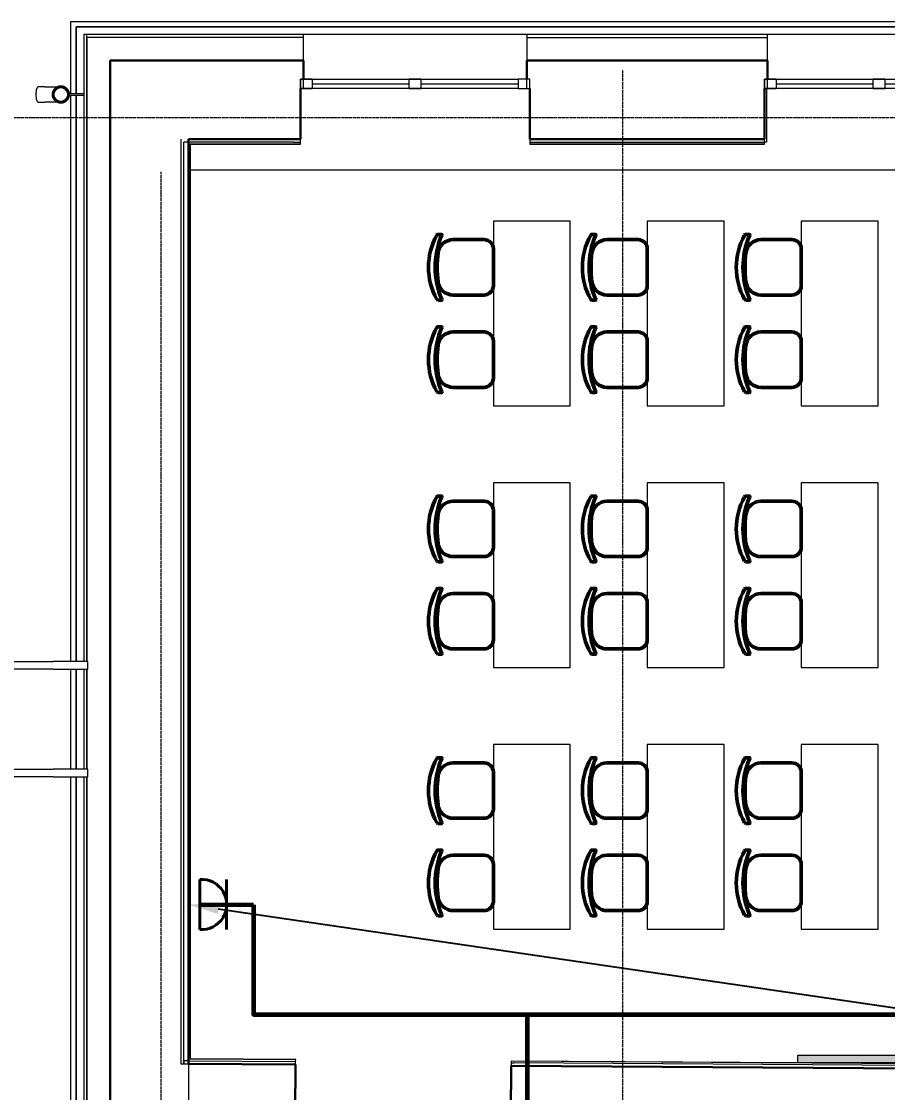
# Model space of a CAD drawing. Header units: millimetres. Extents: x -32 to 417638015, y -35 to 175284279.
# Drawn here: x 417435609 to 417441237, y 175268493 to 175275453 of the extents above; entities that cross this region are included whole.
import ezdxf
from ezdxf import colors
from ezdxf.entities.mleader import LeaderData, LeaderLine
from ezdxf.math import Vec2, Vec3

# ---------------------------------------------------------------- set-up
doc = ezdxf.new("R2010")
doc.units = ezdxf.units.MM
doc.linetypes.add('ADSK_Линия сетки', pattern=[25, 20, -2.5, 0, -2.5])
for name, color, linetype, lineweight in [('_ Окна', 7, 'Continuous', 9), ('_ЭМ_гофра', 5, 'Continuous', 60), ('Обобщенные модели', 7, 'Continuous', 18), ('Оборудование', 7, 'Continuous', 18), ('Окна', 7, 'Continuous', 9), ('Оси', 253, 'Continuous', 9), ('Перекрытие', 7, 'Continuous', 18), ('Стены наружные', 7, 'Continuous', 18), ('Стены несущие', 7, 'Continuous', 30), ('Стены отделка', 7, 'Continuous', 30), ('Стены штриховка', 7, 'Continuous', 9), ('ТХ', 5, 'Continuous', 0), ('ТХ_Задание ЭОМ_СС', 6, 'Continuous', 0), ('ШТРИХОВКА', 252, 'Continuous', 15), ('ЭМ', 5, 'Continuous', 40)]:
    doc.layers.add(name, color=color, linetype=linetype, lineweight=lineweight)
doc.layers.add('_ЭМ_Надписи', color=7, linetype='Continuous')
doc.styles.add('ЭОМ', font='isocpeur.ttf', dxfattribs={"width": 0.85, "height": 250})

# ---------------------------------------------------------------- blocks, each defined once
blk = doc.blocks.new('_ЭМ_ТХ2_4 Этаж')
at = {"lineweight": 0}
h = blk.add_hatch(color=8, dxfattribs=at)
h.dxf.hatch_style = 1
h.paths.add_polyline_path([(57601.1, 37041.7), (57601.1, 36991.7), (56401.1, 36991.7), (56401.1, 37041.7)])
at = {"color": 8, "linetype": 'ByBlock', "lineweight": -2}
for p, q in [((54063.8, 42374.6), (54085.5, 42374.6)), ((54063.8, 42374.6), (54085.5, 42374.6)), ((54362.8, 42341.1), (54162.5, 42341.1)), ((54362.8, 42341.1), (54162.5, 42341.1)), ((55063.8, 42374.6), (55085.5, 42374.6)), ((55063.8, 42374.6), (55085.5, 42374.6)), ((55362.8, 42341.1), (55162.5, 42341.1)), ((55362.8, 42341.1), (55162.5, 42341.1)), ((56063.8, 42374.6), (56085.5, 42374.6)), ((56063.8, 42374.6), (56085.5, 42374.6)), ((56362.8, 42341.1), (56162.5, 42341.1)), ((56362.8, 42341.1), (56162.5, 42341.1)), ((54422.8, 42281.2), (54422.8, 42041.1)), ((54422.8, 42281.2), (54422.8, 42041.1)), ((55422.8, 42281.2), (55422.8, 42041.1)), ((55422.8, 42281.2), (55422.8, 42041.1)), ((56422.8, 42281.2), (56422.8, 42041.1)), ((56422.8, 42281.2), (56422.8, 42041.1)), ((54362.8, 41981.1), (54162.5, 41981.1)), ((54362.8, 41981.1), (54162.5, 41981.1)), ((55362.8, 41981.1), (55162.5, 41981.1)), ((55362.8, 41981.1), (55162.5, 41981.1)), ((56362.8, 41981.1), (56162.5, 41981.1)), ((56362.8, 41981.1), (56162.5, 41981.1)), ((54063.8, 41947.6), (54085.5, 41947.6)), ((54063.8, 41947.6), (54085.5, 41947.6)), ((55063.8, 41947.6), (55085.5, 41947.6)), ((55063.8, 41947.6), (55085.5, 41947.6)), ((56063.8, 41947.6), (56085.5, 41947.6)), ((56063.8, 41947.6), (56085.5, 41947.6)), ((54063.8, 41774.6), (54085.5, 41774.6)), ((54063.8, 41774.6), (54085.5, 41774.6)), ((55063.8, 41774.6), (55085.5, 41774.6)), ((55063.8, 41774.6), (55085.5, 41774.6)), ((56063.8, 41774.6), (56085.5, 41774.6)), ((56063.8, 41774.6), (56085.5, 41774.6)), ((54362.8, 41741.1), (54162.5, 41741.1)), ((54362.8, 41741.1), (54162.5, 41741.1)), ((55362.8, 41741.1), (55162.5, 41741.1)), ((55362.8, 41741.1), (55162.5, 41741.1)), ((56362.8, 41741.1), (56162.5, 41741.1)), ((56362.8, 41741.1), (56162.5, 41741.1)), ((54422.8, 41681.2), (54422.8, 41441.1)), ((54422.8, 41681.2), (54422.8, 41441.1)), ((55422.8, 41681.2), (55422.8, 41441.1)), ((55422.8, 41681.2), (55422.8, 41441.1)), ((56422.8, 41681.2), (56422.8, 41441.1)), ((56422.8, 41681.2), (56422.8, 41441.1)), ((54063.8, 41347.6), (54085.5, 41347.6)), ((54063.8, 41347.6), (54085.5, 41347.6)), ((54362.8, 41381.1), (54162.5, 41381.1)), ((54362.8, 41381.1), (54162.5, 41381.1)), ((55063.8, 41347.6), (55085.5, 41347.6)), ((55063.8, 41347.6), (55085.5, 41347.6)), ((55362.8, 41381.1), (55162.5, 41381.1)), ((55362.8, 41381.1), (55162.5, 41381.1)), ((56063.8, 41347.6), (56085.5, 41347.6)), ((56063.8, 41347.6), (56085.5, 41347.6)), ((56362.8, 41381.1), (56162.5, 41381.1)), ((56362.8, 41381.1), (56162.5, 41381.1)), ((54063.8, 40674.6), (54085.5, 40674.6)), ((54063.8, 40674.6), (54085.5, 40674.6)), ((55063.8, 40674.6), (55085.5, 40674.6)), ((55063.8, 40674.6), (55085.5, 40674.6)), ((56063.8, 40674.6), (56085.5, 40674.6)), ((56063.8, 40674.6), (56085.5, 40674.6)), ((54362.8, 40641.1), (54162.5, 40641.1)), ((54362.8, 40641.1), (54162.5, 40641.1)), ((54422.8, 40581.2), (54422.8, 40341.1)), ((54422.8, 40581.2), (54422.8, 40341.1)), ((55362.8, 40641.1), (55162.5, 40641.1)), ((55362.8, 40641.1), (55162.5, 40641.1)), ((55422.8, 40581.2), (55422.8, 40341.1)), ((55422.8, 40581.2), (55422.8, 40341.1)), ((56362.8, 40641.1), (56162.5, 40641.1)), ((56362.8, 40641.1), (56162.5, 40641.1)), ((56422.8, 40581.2), (56422.8, 40341.1)), ((56422.8, 40581.2), (56422.8, 40341.1)), ((54063.8, 40247.6), (54085.5, 40247.6)), ((54063.8, 40247.6), (54085.5, 40247.6)), ((54362.8, 40281.1), (54162.5, 40281.1)), ((54362.8, 40281.1), (54162.5, 40281.1)), ((55063.8, 40247.6), (55085.5, 40247.6)), ((55063.8, 40247.6), (55085.5, 40247.6)), ((55362.8, 40281.1), (55162.5, 40281.1)), ((55362.8, 40281.1), (55162.5, 40281.1)), ((56063.8, 40247.6), (56085.5, 40247.6)), ((56063.8, 40247.6), (56085.5, 40247.6)), ((56362.8, 40281.1), (56162.5, 40281.1)), ((56362.8, 40281.1), (56162.5, 40281.1)), ((54063.8, 40074.6), (54085.5, 40074.6)), ((54063.8, 40074.6), (54085.5, 40074.6)), ((54362.8, 40041.1), (54162.5, 40041.1)), ((54362.8, 40041.1), (54162.5, 40041.1)), ((55063.8, 40074.6), (55085.5, 40074.6)), ((55063.8, 40074.6), (55085.5, 40074.6)), ((55362.8, 40041.1), (55162.5, 40041.1)), ((55362.8, 40041.1), (55162.5, 40041.1)), ((56063.8, 40074.6), (56085.5, 40074.6)), ((56063.8, 40074.6), (56085.5, 40074.6)), ((56362.8, 40041.1), (56162.5, 40041.1)), ((56362.8, 40041.1), (56162.5, 40041.1)), ((54422.8, 39981.2), (54422.8, 39741.1)), ((54422.8, 39981.2), (54422.8, 39741.1)), ((55422.8, 39981.2), (55422.8, 39741.1)), ((55422.8, 39981.2), (55422.8, 39741.1)), ((56422.8, 39981.2), (56422.8, 39741.1)), ((56422.8, 39981.2), (56422.8, 39741.1)), ((54362.8, 39681.1), (54162.5, 39681.1)), ((54362.8, 39681.1), (54162.5, 39681.1)), ((55362.8, 39681.1), (55162.5, 39681.1)), ((55362.8, 39681.1), (55162.5, 39681.1)), ((56362.8, 39681.1), (56162.5, 39681.1)), ((56362.8, 39681.1), (56162.5, 39681.1)), ((54063.8, 39647.6), (54085.5, 39647.6)), ((54063.8, 39647.6), (54085.5, 39647.6)), ((55063.8, 39647.6), (55085.5, 39647.6)), ((55063.8, 39647.6), (55085.5, 39647.6)), ((56063.8, 39647.6), (56085.5, 39647.6)), ((56063.8, 39647.6), (56085.5, 39647.6)), ((54063.8, 38974.6), (54085.5, 38974.6)), ((54063.8, 38974.6), (54085.5, 38974.6)), ((54362.8, 38941.1), (54162.5, 38941.1)), ((54362.8, 38941.1), (54162.5, 38941.1)), ((55063.8, 38974.6), (55085.5, 38974.6)), ((55063.8, 38974.6), (55085.5, 38974.6)), ((55362.8, 38941.1), (55162.5, 38941.1)), ((55362.8, 38941.1), (55162.5, 38941.1)), ((56063.8, 38974.6), (56085.5, 38974.6)), ((56063.8, 38974.6), (56085.5, 38974.6)), ((56362.8, 38941.1), (56162.5, 38941.1)), ((56362.8, 38941.1), (56162.5, 38941.1)), ((54422.8, 38881.2), (54422.8, 38641.1)), ((54422.8, 38881.2), (54422.8, 38641.1)), ((55422.8, 38881.2), (55422.8, 38641.1)), ((55422.8, 38881.2), (55422.8, 38641.1)), ((56422.8, 38881.2), (56422.8, 38641.1)), ((56422.8, 38881.2), (56422.8, 38641.1)), ((54362.8, 38581.1), (54162.5, 38581.1)), ((54362.8, 38581.1), (54162.5, 38581.1)), ((55362.8, 38581.1), (55162.5, 38581.1)), ((55362.8, 38581.1), (55162.5, 38581.1)), ((56362.8, 38581.1), (56162.5, 38581.1)), ((56362.8, 38581.1), (56162.5, 38581.1)), ((54063.8, 38547.6), (54085.5, 38547.6)), ((54063.8, 38547.6), (54085.5, 38547.6)), ((55063.8, 38547.6), (55085.5, 38547.6)), ((55063.8, 38547.6), (55085.5, 38547.6)), ((56063.8, 38547.6), (56085.5, 38547.6)), ((56063.8, 38547.6), (56085.5, 38547.6)), ((54063.8, 38374.6), (54085.5, 38374.6)), ((54063.8, 38374.6), (54085.5, 38374.6)), ((55063.8, 38374.6), (55085.5, 38374.6)), ((55063.8, 38374.6), (55085.5, 38374.6)), ((56063.8, 38374.6), (56085.5, 38374.6)), ((56063.8, 38374.6), (56085.5, 38374.6)), ((54362.8, 38341.1), (54162.5, 38341.1)), ((54362.8, 38341.1), (54162.5, 38341.1)), ((54422.8, 38281.2), (54422.8, 38041.1)), ((54422.8, 38281.2), (54422.8, 38041.1)), ((55362.8, 38341.1), (55162.5, 38341.1)), ((55362.8, 38341.1), (55162.5, 38341.1)), ((55422.8, 38281.2), (55422.8, 38041.1)), ((55422.8, 38281.2), (55422.8, 38041.1)), ((56362.8, 38341.1), (56162.5, 38341.1)), ((56362.8, 38341.1), (56162.5, 38341.1)), ((56422.8, 38281.2), (56422.8, 38041.1)), ((56422.8, 38281.2), (56422.8, 38041.1)), ((54063.8, 37947.6), (54085.5, 37947.6)), ((54063.8, 37947.6), (54085.5, 37947.6)), ((54362.8, 37981.1), (54162.5, 37981.1)), ((54362.8, 37981.1), (54162.5, 37981.1)), ((55063.8, 37947.6), (55085.5, 37947.6)), ((55063.8, 37947.6), (55085.5, 37947.6)), ((55362.8, 37981.1), (55162.5, 37981.1)), ((55362.8, 37981.1), (55162.5, 37981.1)), ((56063.8, 37947.6), (56085.5, 37947.6)), ((56063.8, 37947.6), (56085.5, 37947.6)), ((56362.8, 37981.1), (56162.5, 37981.1)), ((56362.8, 37981.1), (56162.5, 37981.1))]:
    blk.add_line(p, q, dxfattribs=at)
at = {"color": 8, "lineweight": 0}
blk.add_lwpolyline([(57601.1, 37041.7), (57601.1, 36991.7), (56401.1, 36991.7), (56401.1, 37041.7), (57601.1, 37041.7)], dxfattribs=at)
at = {"color": 8, "linetype": 'ByBlock', "lineweight": -2}
for centre, radius, start, end in [((54431.8, 42161.1), 430.5, 150.99166, 209.00834), ((54431.8, 42161.1), 430.5, 150.99166, 209.00834), ((54565.1, 42161.1), 520.8, 156.31951, 203.68049), ((54565.1, 42161.1), 520.8, 156.31951, 203.68049), ((54063.8, 42364.6), 10, 90, 148.06825), ((54063.8, 42364.6), 10, 90, 148.06825), ((54162.5, 42241.1), 100, 90, 174.25844), ((54162.5, 42241.1), 100, 90, 174.25844), ((54085.5, 42371.6), 3, 333.89783, 90), ((54085.5, 42371.6), 3, 333.89783, 90), ((54362.8, 42281.1), 60, 0, 90), ((54362.8, 42281.1), 60, 0, 90), ((55431.8, 42161.1), 430.5, 150.99166, 209.00834), ((55431.8, 42161.1), 430.5, 150.99166, 209.00834), ((55565.1, 42161.1), 520.8, 156.31951, 203.68049), ((55565.1, 42161.1), 520.8, 156.31951, 203.68049), ((55063.8, 42364.6), 10, 90, 148.06825), ((55063.8, 42364.6), 10, 90, 148.06825), ((55162.5, 42241.1), 100, 90, 174.25844), ((55162.5, 42241.1), 100, 90, 174.25844), ((55085.5, 42371.6), 3, 333.89783, 90), ((55085.5, 42371.6), 3, 333.89783, 90), ((55362.8, 42281.1), 60, 0, 90), ((55362.8, 42281.1), 60, 0, 90), ((56431.8, 42161.1), 430.5, 150.99166, 209.00834), ((56431.8, 42161.1), 430.5, 150.99166, 209.00834), ((56565.1, 42161.1), 520.8, 156.31951, 203.68049), ((56565.1, 42161.1), 520.8, 156.31951, 203.68049), ((56063.8, 42364.6), 10, 90, 148.06825), ((56063.8, 42364.6), 10, 90, 148.06825), ((56162.5, 42241.1), 100, 90, 174.25844), ((56162.5, 42241.1), 100, 90, 174.25844), ((56085.5, 42371.6), 3, 333.89783, 90), ((56085.5, 42371.6), 3, 333.89783, 90), ((56362.8, 42281.1), 60, 0, 90), ((56362.8, 42281.1), 60, 0, 90), ((54858.3, 42161.1), 800.4, 173.24698, 186.75302), ((54858.3, 42161.1), 800.4, 173.24698, 186.75302), ((55858.3, 42161.1), 800.4, 173.24698, 186.75302), ((55858.3, 42161.1), 800.4, 173.24698, 186.75302), ((56858.3, 42161.1), 800.4, 173.24698, 186.75302), ((56858.3, 42161.1), 800.4, 173.24698, 186.75302), ((54162.5, 42081.1), 100, 185.74156, 270), ((54162.5, 42081.1), 100, 185.74156, 270), ((54362.8, 42041.1), 60, 270, 0), ((54362.8, 42041.1), 60, 270, 0), ((55162.5, 42081.1), 100, 185.74156, 270), ((55162.5, 42081.1), 100, 185.74156, 270), ((55362.8, 42041.1), 60, 270, 0), ((55362.8, 42041.1), 60, 270, 0), ((56162.5, 42081.1), 100, 185.74156, 270), ((56162.5, 42081.1), 100, 185.74156, 270), ((56362.8, 42041.1), 60, 270, 0), ((56362.8, 42041.1), 60, 270, 0), ((54063.8, 41957.6), 10, 211.93175, 270), ((54063.8, 41957.6), 10, 211.93175, 270), ((54085.5, 41950.6), 3, 270, 26.10217), ((54085.5, 41950.6), 3, 270, 26.10217), ((55063.8, 41957.6), 10, 211.93175, 270), ((55063.8, 41957.6), 10, 211.93175, 270), ((55085.5, 41950.6), 3, 270, 26.10217), ((55085.5, 41950.6), 3, 270, 26.10217), ((56063.8, 41957.6), 10, 211.93175, 270), ((56063.8, 41957.6), 10, 211.93175, 270), ((56085.5, 41950.6), 3, 270, 26.10217), ((56085.5, 41950.6), 3, 270, 26.10217), ((54431.8, 41561.1), 430.5, 150.99166, 209.00834), ((54431.8, 41561.1), 430.5, 150.99166, 209.00834), ((54565.1, 41561.1), 520.8, 156.31951, 203.68049), ((54565.1, 41561.1), 520.8, 156.31951, 203.68049), ((54063.8, 41764.6), 10, 90, 148.06825), ((54063.8, 41764.6), 10, 90, 148.06825), ((54085.5, 41771.6), 3, 333.89783, 90), ((54085.5, 41771.6), 3, 333.89783, 90), ((55431.8, 41561.1), 430.5, 150.99166, 209.00834), ((55431.8, 41561.1), 430.5, 150.99166, 209.00834), ((55565.1, 41561.1), 520.8, 156.31951, 203.68049), ((55565.1, 41561.1), 520.8, 156.31951, 203.68049), ((55063.8, 41764.6), 10, 90, 148.06825), ((55063.8, 41764.6), 10, 90, 148.06825), ((55085.5, 41771.6), 3, 333.89783, 90), ((55085.5, 41771.6), 3, 333.89783, 90), ((56431.8, 41561.1), 430.5, 150.99166, 209.00834), ((56431.8, 41561.1), 430.5, 150.99166, 209.00834), ((56565.1, 41561.1), 520.8, 156.31951, 203.68049), ((56565.1, 41561.1), 520.8, 156.31951, 203.68049), ((56063.8, 41764.6), 10, 90, 148.06825), ((56063.8, 41764.6), 10, 90, 148.06825), ((56085.5, 41771.6), 3, 333.89783, 90), ((56085.5, 41771.6), 3, 333.89783, 90), ((54162.5, 41641.1), 100, 90, 174.25844), ((54162.5, 41641.1), 100, 90, 174.25844), ((54362.8, 41681.1), 60, 0, 90), ((54362.8, 41681.1), 60, 0, 90), ((55162.5, 41641.1), 100, 90, 174.25844), ((55162.5, 41641.1), 100, 90, 174.25844), ((55362.8, 41681.1), 60, 0, 90), ((55362.8, 41681.1), 60, 0, 90), ((56162.5, 41641.1), 100, 90, 174.25844), ((56162.5, 41641.1), 100, 90, 174.25844), ((56362.8, 41681.1), 60, 0, 90), ((56362.8, 41681.1), 60, 0, 90), ((54858.3, 41561.1), 800.4, 173.24698, 186.75302), ((54858.3, 41561.1), 800.4, 173.24698, 186.75302), ((55858.3, 41561.1), 800.4, 173.24698, 186.75302), ((55858.3, 41561.1), 800.4, 173.24698, 186.75302), ((56858.3, 41561.1), 800.4, 173.24698, 186.75302), ((56858.3, 41561.1), 800.4, 173.24698, 186.75302), ((54162.5, 41481.1), 100, 185.74156, 270), ((54162.5, 41481.1), 100, 185.74156, 270), ((54362.8, 41441.1), 60, 270, 0), ((54362.8, 41441.1), 60, 270, 0), ((55162.5, 41481.1), 100, 185.74156, 270), ((55162.5, 41481.1), 100, 185.74156, 270), ((55362.8, 41441.1), 60, 270, 0), ((55362.8, 41441.1), 60, 270, 0), ((56162.5, 41481.1), 100, 185.74156, 270), ((56162.5, 41481.1), 100, 185.74156, 270), ((56362.8, 41441.1), 60, 270, 0), ((56362.8, 41441.1), 60, 270, 0), ((54063.8, 41357.6), 10, 211.93175, 270), ((54063.8, 41357.6), 10, 211.93175, 270), ((54085.5, 41350.6), 3, 270, 26.10217), ((54085.5, 41350.6), 3, 270, 26.10217), ((55063.8, 41357.6), 10, 211.93175, 270), ((55063.8, 41357.6), 10, 211.93175, 270), ((55085.5, 41350.6), 3, 270, 26.10217), ((55085.5, 41350.6), 3, 270, 26.10217), ((56063.8, 41357.6), 10, 211.93175, 270), ((56063.8, 41357.6), 10, 211.93175, 270), ((56085.5, 41350.6), 3, 270, 26.10217), ((56085.5, 41350.6), 3, 270, 26.10217), ((54431.8, 40461.1), 430.5, 150.99166, 209.00834), ((54431.8, 40461.1), 430.5, 150.99166, 209.00834), ((54565.1, 40461.1), 520.8, 156.31951, 203.68049), ((54565.1, 40461.1), 520.8, 156.31951, 203.68049), ((54063.8, 40664.6), 10, 90, 148.06825), ((54063.8, 40664.6), 10, 90, 148.06825), ((54085.5, 40671.6), 3, 333.89783, 90), ((54085.5, 40671.6), 3, 333.89783, 90), ((55431.8, 40461.1), 430.5, 150.99166, 209.00834), ((55431.8, 40461.1), 430.5, 150.99166, 209.00834), ((55565.1, 40461.1), 520.8, 156.31951, 203.68049), ((55565.1, 40461.1), 520.8, 156.31951, 203.68049), ((55063.8, 40664.6), 10, 90, 148.06825), ((55063.8, 40664.6), 10, 90, 148.06825), ((55085.5, 40671.6), 3, 333.89783, 90), ((55085.5, 40671.6), 3, 333.89783, 90), ((56431.8, 40461.1), 430.5, 150.99166, 209.00834), ((56431.8, 40461.1), 430.5, 150.99166, 209.00834), ((56565.1, 40461.1), 520.8, 156.31951, 203.68049), ((56565.1, 40461.1), 520.8, 156.31951, 203.68049), ((56063.8, 40664.6), 10, 90, 148.06825), ((56063.8, 40664.6), 10, 90, 148.06825), ((56085.5, 40671.6), 3, 333.89783, 90), ((56085.5, 40671.6), 3, 333.89783, 90), ((54162.5, 40541.1), 100, 90, 174.25844), ((54162.5, 40541.1), 100, 90, 174.25844), ((54362.8, 40581.1), 60, 0, 90), ((54362.8, 40581.1), 60, 0, 90), ((55162.5, 40541.1), 100, 90, 174.25844), ((55162.5, 40541.1), 100, 90, 174.25844), ((55362.8, 40581.1), 60, 0, 90), ((55362.8, 40581.1), 60, 0, 90), ((56162.5, 40541.1), 100, 90, 174.25844), ((56162.5, 40541.1), 100, 90, 174.25844), ((56362.8, 40581.1), 60, 0, 90), ((56362.8, 40581.1), 60, 0, 90), ((54858.3, 40461.1), 800.4, 173.24698, 186.75302), ((54858.3, 40461.1), 800.4, 173.24698, 186.75302), ((55858.3, 40461.1), 800.4, 173.24698, 186.75302), ((55858.3, 40461.1), 800.4, 173.24698, 186.75302), ((56858.3, 40461.1), 800.4, 173.24698, 186.75302), ((56858.3, 40461.1), 800.4, 173.24698, 186.75302), ((54162.5, 40381.1), 100, 185.74156, 270), ((54162.5, 40381.1), 100, 185.74156, 270), ((55162.5, 40381.1), 100, 185.74156, 270), ((55162.5, 40381.1), 100, 185.74156, 270), ((56162.5, 40381.1), 100, 185.74156, 270), ((56162.5, 40381.1), 100, 185.74156, 270), ((54362.8, 40341.1), 60, 270, 0), ((54362.8, 40341.1), 60, 270, 0), ((55362.8, 40341.1), 60, 270, 0), ((55362.8, 40341.1), 60, 270, 0), ((56362.8, 40341.1), 60, 270, 0), ((56362.8, 40341.1), 60, 270, 0), ((54063.8, 40257.6), 10, 211.93175, 270), ((54063.8, 40257.6), 10, 211.93175, 270), ((54085.5, 40250.6), 3, 270, 26.10217), ((54085.5, 40250.6), 3, 270, 26.10217), ((55063.8, 40257.6), 10, 211.93175, 270), ((55063.8, 40257.6), 10, 211.93175, 270), ((55085.5, 40250.6), 3, 270, 26.10217), ((55085.5, 40250.6), 3, 270, 26.10217), ((56063.8, 40257.6), 10, 211.93175, 270), ((56063.8, 40257.6), 10, 211.93175, 270), ((56085.5, 40250.6), 3, 270, 26.10217), ((56085.5, 40250.6), 3, 270, 26.10217), ((54431.8, 39861.1), 430.5, 150.99166, 209.00834), ((54431.8, 39861.1), 430.5, 150.99166, 209.00834), ((54565.1, 39861.1), 520.8, 156.31951, 203.68049), ((54565.1, 39861.1), 520.8, 156.31951, 203.68049), ((54063.8, 40064.6), 10, 90, 148.06825), ((54063.8, 40064.6), 10, 90, 148.06825), ((54162.5, 39941.1), 100, 90, 174.25844), ((54162.5, 39941.1), 100, 90, 174.25844), ((54085.5, 40071.6), 3, 333.89783, 90), ((54085.5, 40071.6), 3, 333.89783, 90), ((54362.8, 39981.1), 60, 0, 90), ((54362.8, 39981.1), 60, 0, 90), ((55431.8, 39861.1), 430.5, 150.99166, 209.00834), ((55431.8, 39861.1), 430.5, 150.99166, 209.00834), ((55565.1, 39861.1), 520.8, 156.31951, 203.68049), ((55565.1, 39861.1), 520.8, 156.31951, 203.68049), ((55063.8, 40064.6), 10, 90, 148.06825), ((55063.8, 40064.6), 10, 90, 148.06825), ((55162.5, 39941.1), 100, 90, 174.25844), ((55162.5, 39941.1), 100, 90, 174.25844), ((55085.5, 40071.6), 3, 333.89783, 90), ((55085.5, 40071.6), 3, 333.89783, 90), ((55362.8, 39981.1), 60, 0, 90), ((55362.8, 39981.1), 60, 0, 90), ((56431.8, 39861.1), 430.5, 150.99166, 209.00834), ((56431.8, 39861.1), 430.5, 150.99166, 209.00834), ((56565.1, 39861.1), 520.8, 156.31951, 203.68049), ((56565.1, 39861.1), 520.8, 156.31951, 203.68049), ((56063.8, 40064.6), 10, 90, 148.06825), ((56063.8, 40064.6), 10, 90, 148.06825), ((56162.5, 39941.1), 100, 90, 174.25844), ((56162.5, 39941.1), 100, 90, 174.25844), ((56085.5, 40071.6), 3, 333.89783, 90), ((56085.5, 40071.6), 3, 333.89783, 90), ((56362.8, 39981.1), 60, 0, 90), ((56362.8, 39981.1), 60, 0, 90), ((54858.3, 39861.1), 800.4, 173.24698, 186.75302), ((54858.3, 39861.1), 800.4, 173.24698, 186.75302), ((55858.3, 39861.1), 800.4, 173.24698, 186.75302), ((55858.3, 39861.1), 800.4, 173.24698, 186.75302), ((56858.3, 39861.1), 800.4, 173.24698, 186.75302), ((56858.3, 39861.1), 800.4, 173.24698, 186.75302), ((54162.5, 39781.1), 100, 185.74156, 270), ((54162.5, 39781.1), 100, 185.74156, 270), ((54362.8, 39741.1), 60, 270, 0), ((54362.8, 39741.1), 60, 270, 0), ((55162.5, 39781.1), 100, 185.74156, 270), ((55162.5, 39781.1), 100, 185.74156, 270), ((55362.8, 39741.1), 60, 270, 0), ((55362.8, 39741.1), 60, 270, 0), ((56162.5, 39781.1), 100, 185.74156, 270), ((56162.5, 39781.1), 100, 185.74156, 270), ((56362.8, 39741.1), 60, 270, 0), ((56362.8, 39741.1), 60, 270, 0), ((54063.8, 39657.6), 10, 211.93175, 270), ((54063.8, 39657.6), 10, 211.93175, 270), ((54085.5, 39650.6), 3, 270, 26.10217), ((54085.5, 39650.6), 3, 270, 26.10217), ((55063.8, 39657.6), 10, 211.93175, 270), ((55063.8, 39657.6), 10, 211.93175, 270), ((55085.5, 39650.6), 3, 270, 26.10217), ((55085.5, 39650.6), 3, 270, 26.10217), ((56063.8, 39657.6), 10, 211.93175, 270), ((56063.8, 39657.6), 10, 211.93175, 270), ((56085.5, 39650.6), 3, 270, 26.10217), ((56085.5, 39650.6), 3, 270, 26.10217), ((54431.8, 38761.1), 430.5, 150.99166, 209.00834), ((54431.8, 38761.1), 430.5, 150.99166, 209.00834), ((54565.1, 38761.1), 520.8, 156.31951, 203.68049), ((54565.1, 38761.1), 520.8, 156.31951, 203.68049), ((54063.8, 38964.6), 10, 90, 148.06825), ((54063.8, 38964.6), 10, 90, 148.06825), ((54162.5, 38841.1), 100, 90, 174.25844), ((54162.5, 38841.1), 100, 90, 174.25844), ((54085.5, 38971.6), 3, 333.89783, 90), ((54085.5, 38971.6), 3, 333.89783, 90), ((54362.8, 38881.1), 60, 0, 90), ((54362.8, 38881.1), 60, 0, 90), ((55431.8, 38761.1), 430.5, 150.99166, 209.00834), ((55431.8, 38761.1), 430.5, 150.99166, 209.00834), ((55565.1, 38761.1), 520.8, 156.31951, 203.68049), ((55565.1, 38761.1), 520.8, 156.31951, 203.68049), ((55063.8, 38964.6), 10, 90, 148.06825), ((55063.8, 38964.6), 10, 90, 148.06825), ((55162.5, 38841.1), 100, 90, 174.25844), ((55162.5, 38841.1), 100, 90, 174.25844), ((55085.5, 38971.6), 3, 333.89783, 90), ((55085.5, 38971.6), 3, 333.89783, 90), ((55362.8, 38881.1), 60, 0, 90), ((55362.8, 38881.1), 60, 0, 90), ((56431.8, 38761.1), 430.5, 150.99166, 209.00834), ((56431.8, 38761.1), 430.5, 150.99166, 209.00834), ((56565.1, 38761.1), 520.8, 156.31951, 203.68049), ((56565.1, 38761.1), 520.8, 156.31951, 203.68049), ((56063.8, 38964.6), 10, 90, 148.06825), ((56063.8, 38964.6), 10, 90, 148.06825), ((56162.5, 38841.1), 100, 90, 174.25844), ((56162.5, 38841.1), 100, 90, 174.25844), ((56085.5, 38971.6), 3, 333.89783, 90), ((56085.5, 38971.6), 3, 333.89783, 90), ((56362.8, 38881.1), 60, 0, 90), ((56362.8, 38881.1), 60, 0, 90), ((54858.3, 38761.1), 800.4, 173.24698, 186.75302), ((54858.3, 38761.1), 800.4, 173.24698, 186.75302), ((55858.3, 38761.1), 800.4, 173.24698, 186.75302), ((55858.3, 38761.1), 800.4, 173.24698, 186.75302), ((56858.3, 38761.1), 800.4, 173.24698, 186.75302), ((56858.3, 38761.1), 800.4, 173.24698, 186.75302), ((54162.5, 38681.1), 100, 185.74156, 270), ((54162.5, 38681.1), 100, 185.74156, 270), ((54362.8, 38641.1), 60, 270, 0), ((54362.8, 38641.1), 60, 270, 0), ((55162.5, 38681.1), 100, 185.74156, 270), ((55162.5, 38681.1), 100, 185.74156, 270), ((55362.8, 38641.1), 60, 270, 0), ((55362.8, 38641.1), 60, 270, 0), ((56162.5, 38681.1), 100, 185.74156, 270), ((56162.5, 38681.1), 100, 185.74156, 270), ((56362.8, 38641.1), 60, 270, 0), ((56362.8, 38641.1), 60, 270, 0), ((54063.8, 38557.6), 10, 211.93175, 270), ((54063.8, 38557.6), 10, 211.93175, 270), ((54085.5, 38550.6), 3, 270, 26.10217), ((54085.5, 38550.6), 3, 270, 26.10217), ((55063.8, 38557.6), 10, 211.93175, 270), ((55063.8, 38557.6), 10, 211.93175, 270), ((55085.5, 38550.6), 3, 270, 26.10217), ((55085.5, 38550.6), 3, 270, 26.10217), ((56063.8, 38557.6), 10, 211.93175, 270), ((56063.8, 38557.6), 10, 211.93175, 270), ((56085.5, 38550.6), 3, 270, 26.10217), ((56085.5, 38550.6), 3, 270, 26.10217), ((54431.8, 38161.1), 430.5, 150.99166, 209.00834), ((54431.8, 38161.1), 430.5, 150.99166, 209.00834), ((54565.1, 38161.1), 520.8, 156.31951, 203.68049), ((54565.1, 38161.1), 520.8, 156.31951, 203.68049), ((54063.8, 38364.6), 10, 90, 148.06825), ((54063.8, 38364.6), 10, 90, 148.06825), ((54085.5, 38371.6), 3, 333.89783, 90), ((54085.5, 38371.6), 3, 333.89783, 90), ((55431.8, 38161.1), 430.5, 150.99166, 209.00834), ((55431.8, 38161.1), 430.5, 150.99166, 209.00834), ((55565.1, 38161.1), 520.8, 156.31951, 203.68049), ((55565.1, 38161.1), 520.8, 156.31951, 203.68049), ((55063.8, 38364.6), 10, 90, 148.06825), ((55063.8, 38364.6), 10, 90, 148.06825), ((55085.5, 38371.6), 3, 333.89783, 90), ((55085.5, 38371.6), 3, 333.89783, 90), ((56431.8, 38161.1), 430.5, 150.99166, 209.00834), ((56431.8, 38161.1), 430.5, 150.99166, 209.00834), ((56565.1, 38161.1), 520.8, 156.31951, 203.68049), ((56565.1, 38161.1), 520.8, 156.31951, 203.68049), ((56063.8, 38364.6), 10, 90, 148.06825), ((56063.8, 38364.6), 10, 90, 148.06825), ((56085.5, 38371.6), 3, 333.89783, 90), ((56085.5, 38371.6), 3, 333.89783, 90), ((54162.5, 38241.1), 100, 90, 174.25844), ((54162.5, 38241.1), 100, 90, 174.25844), ((54362.8, 38281.1), 60, 0, 90), ((54362.8, 38281.1), 60, 0, 90), ((55162.5, 38241.1), 100, 90, 174.25844), ((55162.5, 38241.1), 100, 90, 174.25844), ((55362.8, 38281.1), 60, 0, 90), ((55362.8, 38281.1), 60, 0, 90), ((56162.5, 38241.1), 100, 90, 174.25844), ((56162.5, 38241.1), 100, 90, 174.25844), ((56362.8, 38281.1), 60, 0, 90), ((56362.8, 38281.1), 60, 0, 90), ((54858.3, 38161.1), 800.4, 173.24698, 186.75302), ((54858.3, 38161.1), 800.4, 173.24698, 186.75302), ((55858.3, 38161.1), 800.4, 173.24698, 186.75302), ((55858.3, 38161.1), 800.4, 173.24698, 186.75302), ((56858.3, 38161.1), 800.4, 173.24698, 186.75302), ((56858.3, 38161.1), 800.4, 173.24698, 186.75302), ((54162.5, 38081.1), 100, 185.74156, 270), ((54162.5, 38081.1), 100, 185.74156, 270), ((55162.5, 38081.1), 100, 185.74156, 270), ((55162.5, 38081.1), 100, 185.74156, 270), ((56162.5, 38081.1), 100, 185.74156, 270), ((56162.5, 38081.1), 100, 185.74156, 270), ((54362.8, 38041.1), 60, 270, 0), ((54362.8, 38041.1), 60, 270, 0), ((55362.8, 38041.1), 60, 270, 0), ((55362.8, 38041.1), 60, 270, 0), ((56362.8, 38041.1), 60, 270, 0), ((56362.8, 38041.1), 60, 270, 0), ((54063.8, 37957.6), 10, 211.93175, 270), ((54063.8, 37957.6), 10, 211.93175, 270), ((54085.5, 37950.6), 3, 270, 26.10217), ((54085.5, 37950.6), 3, 270, 26.10217), ((55063.8, 37957.6), 10, 211.93175, 270), ((55063.8, 37957.6), 10, 211.93175, 270), ((55085.5, 37950.6), 3, 270, 26.10217), ((55085.5, 37950.6), 3, 270, 26.10217), ((56063.8, 37957.6), 10, 211.93175, 270), ((56063.8, 37957.6), 10, 211.93175, 270), ((56085.5, 37950.6), 3, 270, 26.10217), ((56085.5, 37950.6), 3, 270, 26.10217)]:
    blk.add_arc(centre, radius, start, end, dxfattribs=at)
at = {"layer": 'ТХ', "color": 8}
for p, q in [((54922.8, 42461.2), (54422.8, 42461.2)), ((54422.8, 42461.2), (54422.8, 41261.2)), ((54922.8, 41261.2), (54922.8, 42461.2)), ((55922.8, 42461.2), (55422.8, 42461.2)), ((55422.8, 42461.2), (55422.8, 41261.2)), ((55922.8, 41261.2), (55922.8, 42461.2)), ((56922.8, 42461.2), (56422.8, 42461.2)), ((56422.8, 42461.2), (56422.8, 41261.2)), ((56922.8, 41261.2), (56922.8, 42461.2)), ((54422.8, 41261.2), (54922.8, 41261.2)), ((55422.8, 41261.2), (55922.8, 41261.2)), ((56422.8, 41261.2), (56922.8, 41261.2)), ((54922.8, 40761.2), (54422.8, 40761.2)), ((54422.8, 40761.2), (54422.8, 39561.2)), ((54922.8, 39561.2), (54922.8, 40761.2)), ((55922.8, 40761.2), (55422.8, 40761.2)), ((55422.8, 40761.2), (55422.8, 39561.2)), ((55922.8, 39561.2), (55922.8, 40761.2)), ((56922.8, 40761.2), (56422.8, 40761.2)), ((56422.8, 40761.2), (56422.8, 39561.2)), ((56922.8, 39561.2), (56922.8, 40761.2)), ((54422.8, 39561.2), (54922.8, 39561.2)), ((55422.8, 39561.2), (55922.8, 39561.2)), ((56422.8, 39561.2), (56922.8, 39561.2)), ((54922.8, 39061.2), (54422.8, 39061.2)), ((54422.8, 39061.2), (54422.8, 37861.2)), ((54922.8, 37861.2), (54922.8, 39061.2)), ((55922.8, 39061.2), (55422.8, 39061.2)), ((55422.8, 39061.2), (55422.8, 37861.2)), ((55922.8, 37861.2), (55922.8, 39061.2)), ((56922.8, 39061.2), (56422.8, 39061.2)), ((56422.8, 39061.2), (56422.8, 37861.2)), ((56922.8, 37861.2), (56922.8, 39061.2)), ((54422.8, 37861.2), (54922.8, 37861.2)), ((55422.8, 37861.2), (55922.8, 37861.2)), ((56422.8, 37861.2), (56922.8, 37861.2))]:
    blk.add_line(p, q, dxfattribs=at)
blk = doc.blocks.new('План 4 этажа')
at = {"layer": '_ Окна', "color": 8, "lineweight": 18}
for p, q in [((47260.673, 43562.707), (47260.673, 43622.707)), ((47260.673, 43622.707), (47336.673, 43622.707)), ((47336.673, 43622.707), (47336.673, 43562.707)), ((47967.673, 43562.707), (47967.673, 43622.707)), ((47967.673, 43622.707), (48043.673, 43622.707)), ((48043.673, 43622.707), (48043.673, 43562.707)), ((48674.673, 43622.707), (48674.673, 43562.707)), ((48750.673, 43622.707), (48674.673, 43622.707)), ((48750.673, 43562.707), (48750.673, 43622.707)), ((50275.393, 43562.707), (50275.393, 43622.707)), ((50275.393, 43622.707), (50351.393, 43622.707)), ((50351.393, 43622.707), (50351.393, 43562.707)), ((50982.393, 43562.707), (50982.393, 43622.707)), ((50982.393, 43622.707), (51058.393, 43622.707)), ((51058.393, 43622.707), (51058.393, 43562.707)), ((47336.673, 43562.707), (47260.673, 43562.707)), ((48043.673, 43562.707), (47967.673, 43562.707)), ((48674.673, 43562.707), (48750.673, 43562.707)), ((50351.393, 43562.707), (50275.393, 43562.707)), ((51058.393, 43562.707), (50982.393, 43562.707))]:
    blk.add_line(p, q, dxfattribs=at)
at = {"layer": '_ Окна', "color": 8}
for p, q in [((47280.673, 43562.707), (47280.673, 43622.707)), ((47336.673, 43592.707), (47967.673, 43592.707)), ((48043.673, 43592.707), (48674.673, 43592.707)), ((48730.673, 43562.707), (48730.673, 43622.707)), ((50295.393, 43562.707), (50295.393, 43622.707)), ((50351.393, 43592.707), (50982.393, 43592.707)), ((51058.393, 43592.707), (51689.393, 43592.707))]:
    blk.add_line(p, q, dxfattribs=at)
at = {"layer": 'Обобщенные модели', "color": 8}
for p, q in [((45600.146, 43572.761), (45557.642, 43572.761)), ((45853.793, 43527.761), (45754.652, 43527.761)), ((45754.652, 43517.761), (45853.793, 43517.761)), ((45557.642, 43472.761), (45600.146, 43472.761))]:
    blk.add_line(p, q, dxfattribs=at)
at = {"layer": 'Обобщенные модели', "color": 8, "flags": 128}
for points in [[(45600.146, 43572.761), (45605.814, 43572.761), (45611.398, 43572.761), (45616.891, 43572.761), (45622.282, 43572.761), (45627.564, 43572.761), (45632.728, 43572.761), (45637.765, 43572.761), (45642.668, 43572.761), (45647.429, 43572.761), (45652.041, 43572.761), (45656.495, 43572.761), (45660.785, 43572.761), (45664.903, 43572.761), (45668.844, 43572.761), (45672.601, 43572.761), (45676.168, 43572.761), (45679.539, 43572.761), (45682.708, 43572.761), (45685.672, 43572.761), (45688.424, 43572.761), (45690.777, 43572.761)], [(45690.777, 43472.761), (45689.506, 43472.761), (45686.843, 43472.761), (45683.966, 43472.761), (45680.882, 43472.761), (45677.594, 43472.761), (45674.108, 43472.761), (45670.429, 43472.761), (45666.564, 43472.761), (45662.519, 43472.761), (45658.299, 43472.761), (45653.913, 43472.761), (45649.366, 43472.761), (45644.666, 43472.761), (45639.821, 43472.761), (45634.839, 43472.761), (45629.726, 43472.761), (45624.493, 43472.761), (45619.146, 43472.761), (45613.694, 43472.761), (45608.147, 43472.761), (45602.513, 43472.761), (45600.146, 43472.761)]]:
    blk.add_lwpolyline(points, dxfattribs=at)
at = {"layer": 'Обобщенные модели', "color": 8}
for start, end in [(0, 180), (180, 0)]:
    blk.add_arc((45703.793, 43522.761), 52, start, end, dxfattribs=at)
at = {"layer": 'Обобщенные модели', "color": 8, "lineweight": 40}
for start, end in [(0, 180), (180, 0)]:
    blk.add_arc((45703.793, 43522.761), 50, start, end, dxfattribs=at)
at = {"layer": 'Обобщенные модели', "color": 8}
for start_param, end_param in [(3.14159265, 4.71238898), (4.71238898, 6.28318531)]:
    blk.add_ellipse((45557.642, 43522.761), major_axis=(0, -50), ratio=0.30901699, start_param=start_param, end_param=end_param, dxfattribs=at)
at = {"layer": 'Оборудование', "color": 8}
for p, q in [((45353.793, 39838.902), (45653.793, 39838.902)), ((45878.793, 39838.902), (45653.793, 39838.902)), ((45878.793, 39788.902), (45878.793, 39838.902)), ((45653.793, 39788.902), (45353.793, 39788.902)), ((45653.793, 39788.902), (45878.793, 39788.902)), ((45353.793, 39138.902), (45653.793, 39138.902)), ((45878.793, 39138.902), (45653.793, 39138.902)), ((45878.793, 39088.902), (45878.793, 39138.902)), ((45653.793, 39088.902), (45353.793, 39088.902)), ((45653.793, 39088.902), (45878.793, 39088.902))]:
    blk.add_line(p, q, dxfattribs=at)
at = {"layer": 'Окна', "color": 8}
for p, q in [((47260.673, 43622.707), (47260.673, 43562.707)), ((47336.673, 43622.707), (47260.673, 43622.707)), ((47336.673, 43622.707), (47967.673, 43622.707)), ((48043.673, 43622.707), (47967.673, 43622.707)), ((48043.673, 43622.707), (48674.673, 43622.707)), ((48750.673, 43622.707), (48674.673, 43622.707)), ((48750.673, 43562.707), (48750.673, 43622.707)), ((50275.393, 43622.707), (50275.393, 43562.707)), ((50351.393, 43622.707), (50275.393, 43622.707)), ((50351.393, 43622.707), (50982.393, 43622.707)), ((51058.393, 43622.707), (50982.393, 43622.707)), ((51058.393, 43622.707), (51689.393, 43622.707)), ((47260.673, 43562.707), (47336.673, 43562.707)), ((47967.673, 43562.707), (47336.673, 43562.707)), ((47967.673, 43562.707), (48043.673, 43562.707)), ((48674.673, 43562.707), (48043.673, 43562.707)), ((48674.673, 43562.707), (48750.673, 43562.707)), ((50275.393, 43562.707), (50351.393, 43562.707)), ((50982.393, 43562.707), (50351.393, 43562.707)), ((50982.393, 43562.707), (51058.393, 43562.707)), ((51689.393, 43562.707), (51058.393, 43562.707))]:
    blk.add_line(p, q, dxfattribs=at)
at = {"layer": 'Оси', "color": 8, "linetype": 'ADSK_Линия сетки'}
for p, q in [((49356.505, -3353.101), (49356.505, 43685.833)), ((-10052.178, 43374.489), (56511.792, 43374.489)), ((46356.505, -3353.101), (46356.505, 43019.489))]:
    blk.add_line(p, q, dxfattribs=at)
at = {"layer": 'Перекрытие', "color": 8}
for p, q in [((50287.834, 43562.707), (50287.834, 43212.707)), ((50287.834, 43212.707), (50275.393, 43212.707)), ((46545.737, 43032.707), (55379.886, 43032.707))]:
    blk.add_line(p, q, dxfattribs=at)
at = {"layer": 'Стены наружные', "color": 8}
for p, q in [((45768.791, 43527.537), (45768.791, 43997.725)), ((45768.791, 43997.725), (56169.1, 43997.707)), ((45803.791, 43962.724), (45803.791, 43527.412)), ((56134.381, 43962.707), (45803.791, 43962.724)), ((45803.793, 43962.706), (56133.84, 43962.707)), ((45803.793, 43527.412), (45803.793, 43962.706)), ((48730.673, 43912.707), (47280.673, 43912.707)), ((51745.393, 43912.707), (50295.393, 43912.707)), ((45768.791, 39838.902), (45768.791, 43517.985)), ((45803.791, 43518.11), (45803.791, 39838.902)), ((45803.793, 39838.902), (45803.793, 43518.11)), ((45768.791, 39138.902), (45768.791, 39788.902)), ((45803.791, 39788.902), (45803.791, 39138.902)), ((45803.793, 39138.902), (45803.793, 39788.902)), ((45768.791, 28253.34), (45768.791, 39088.902)), ((45803.791, 39088.902), (45803.791, 28253.215)), ((45803.793, 28253.215), (45803.793, 39088.902))]:
    blk.add_line(p, q, dxfattribs=at)
at = {"layer": 'Стены несущие', "color": 8}
for p, q in [((46023.793, 35812.855), (46023.793, 43742.707)), ((46023.793, 43742.707), (47280.673, 43742.707)), ((47280.673, 43622.707), (47280.673, 43742.707)), ((48730.673, 43742.707), (48730.673, 43622.707)), ((50295.393, 43742.707), (48730.673, 43742.707)), ((50295.393, 43622.707), (50295.393, 43742.707)), ((47260.673, 43232.707), (47260.673, 43562.707)), ((48750.673, 43562.707), (48750.673, 43232.707)), ((50275.393, 43232.707), (50275.393, 43562.707)), ((46533.793, 37224.835), (46533.793, 43232.707)), ((47260.673, 43232.707), (46533.793, 43232.707)), ((48750.673, 43232.707), (50275.393, 43232.707)), ((47229.615, 37220.217), (46533.793, 37224.835)), ((47227.558, 36910.224), (47229.615, 37220.217)), ((48629.584, 37210.925), (48627.527, 36900.932)), ((55458.789, 37165.596), (48629.584, 37210.925))]:
    blk.add_line(p, q, dxfattribs=at)
at = {"layer": 'Стены отделка', "color": 8, "lineweight": 9}
for p, q in [((45853.793, 43912.707), (45853.793, 39838.902)), ((47280.673, 43912.707), (45853.793, 43912.707)), ((46023.793, 43892.707), (45873.793, 43892.707)), ((47280.673, 43892.707), (47246.39, 43892.707)), ((47280.673, 43742.707), (47280.673, 43912.707)), ((50295.393, 43912.707), (48730.673, 43912.707)), ((48730.673, 43912.707), (48730.673, 43742.707)), ((50295.393, 43742.707), (50295.393, 43912.707)), ((46483.793, 43232.707), (46483.793, 37225.167)), ((47260.673, 43200.707), (47260.673, 43232.707)), ((48750.673, 43232.707), (48750.673, 43200.707)), ((50275.393, 43200.707), (50275.393, 43232.707)), ((46503.793, 37225.167), (46503.793, 43212.707)), ((47216.39, 43212.707), (46503.793, 43212.707)), ((46545.793, 37256.757), (46545.793, 43200.707)), ((46545.793, 43200.707), (47260.673, 43200.707)), ((48750.673, 43212.707), (50275.393, 43212.707)), ((48750.673, 43200.707), (50275.393, 43200.707)), ((45853.793, 39788.902), (45853.793, 39138.902)), ((45853.793, 39088.902), (45853.793, 35812.855)), ((46503.925, 37245.034), (46503.793, 37225.035)), ((46533.793, 37244.836), (46503.925, 37245.034)), ((47229.828, 37252.216), (46545.793, 37256.757)), ((47229.615, 37220.217), (47229.748, 37240.217)), ((47229.748, 37240.217), (47229.828, 37252.216)), ((48629.797, 37242.924), (48629.717, 37230.924)), ((55426.531, 37197.811), (48629.797, 37242.924)), ((46483.793, 37225.167), (46503.793, 37225.167)), ((46503.793, 37225.035), (46533.793, 37224.835)), ((48629.717, 37230.924), (48629.584, 37210.925)), ((48629.584, 37210.925), (48629.584, 37210.925)), ((48629.717, 37230.924), (48649.717, 37230.792))]:
    blk.add_line(p, q, dxfattribs=at)
at = {"layer": 'Стены штриховка', "color": 8}
for p, q in [((45873.793, 39838.902), (45873.793, 43912.707)), ((45873.793, 43892.707), (45873.793, 39838.902)), ((47246.39, 43892.707), (46023.793, 43892.707)), ((48730.673, 43892.707), (50295.393, 43892.707)), ((46543.793, 37254.77), (46543.793, 43202.707)), ((46543.793, 43202.707), (47260.673, 43202.707)), ((47216.39, 43212.707), (47260.673, 43212.707)), ((48750.673, 43202.707), (50275.393, 43202.707)), ((45873.793, 39138.902), (45873.793, 39788.902)), ((45873.793, 39788.902), (45873.793, 39138.902)), ((45873.793, 35812.855), (45873.793, 39088.902)), ((45873.793, 39088.902), (45873.793, 35812.855)), ((46533.793, 37244.836), (47229.748, 37240.217)), ((47229.814, 37250.216), (46543.793, 37254.77)), ((55428.547, 37195.797), (48629.784, 37240.924)), ((46533.793, 37224.835), (46533.793, 36845.159)), ((55438.628, 37185.73), (48649.717, 37230.792))]:
    blk.add_line(p, q, dxfattribs=at)
blk = doc.blocks.new('1м розетка IP20')
at = {"layer": 'ЭМ', "color": 5}
for p, q in [((-10.5, 162.7), (-10.5, -162.7)), ((163.1, 162.7), (163.1, -162.7)), ((-10.5, 0), (315.5, 0))]:
    blk.add_line(p, q, dxfattribs=at)
blk.add_arc((0, 0), 163.1, 266.31959, 93.68041, dxfattribs=at)

msp = doc.modelspace()

# ---------------------------------------------------------------- linework, layer by layer
at = {"layer": '_ЭМ_гофра', "linetype": 'ByBlock'}
for points in [[(417437116.5, 175269712.9), (417437117.4, 175269000.5), (417444962.2, 175269000.5), (417444962.2, 175273721.5), (417445545.2, 175273939.7)], [(417436768.7, 175269716.2), (417437116.5, 175269713.6)], [(417438896.9, 175267980.7), (417438896.9, 175269000.5)]]:
    msp.add_lwpolyline(points, dxfattribs=at)

# ---------------------------------------------------------------- block references
at = {"layer": 'ТХ_Задание ЭОМ_СС', "lineweight": 50}
msp.add_blockref('_ЭМ_ТХ2_4 Этаж', (417384252.5, 175231694.6), dxfattribs=at)
at = {"layer": 'ШТРИХОВКА'}
msp.add_blockref('План 4 этажа', (417390161, 175231455.7), dxfattribs=at)
at = {"layer": 'ЭМ'}
msp.add_blockref('1м розетка IP20', (417436779.2, 175269715.6), dxfattribs=at)

# ---------------------------------------------------------------- leaders
at = {"layer": '_ЭМ_Надписи', "color": 7, "ltscale": 5}
ml = msp.add_multileader_mtext('Standard', dxfattribs=at)
ml.set_content('{\\fGOST Common|b0|i0|c204|p34;\\W0.9;\\C256;4ЩРС-2\\fISOCPEUR|b0|i0|c204|p34;\\W0.85; Гр.1Резерв\\P\\fGOST Common|b0|i0|c0|p34;\\W0.9;h=\\fGOST Common|b0|i0|c204|p34;1\\fGOST Common|b0|i0|c0|p34;.\\fGOST Common|b0|i0|c204|p34;8м}', color=1, style='ЭОМ')
ml.set_leader_properties()
ml.build(insert=Vec2(0, 0))
ml.multileader.update_dxf_attribs({"text_left_attachment_type": 6, "text_right_attachment_type": 6, "dogleg_length": 0, "arrow_head_size": 200})
ctx = ml.context
ctx.base_point, ctx.char_height, ctx.arrow_head_size, ctx.landing_gap_size, ctx.plane_origin = Vec3(417447198.1, 175271092.3), 250, 200, 0, Vec3(417424004.2, 175289890.7)
ctx.left_attachment, ctx.right_attachment = 6, 6
notes = []
notes.append((ctx, [(0, (1, 1, 0), (417447198.1, 175271092.3), (1, 0), 0, [(2, [(417436690.3, 175269716.2), (417443890.4, 175268662.7), (417443890.4, 175268662.7)], 0, [])])]))
ctx.mtext.insert, ctx.mtext.width, ctx.mtext.defined_height, ctx.mtext.flow_direction = Vec3(417447198.1, 175271392.3), 1906.016, 545.6, 5
for ctx, leaders in notes:
    for number, flags, end, landing, length, lines in leaders:
        leader = LeaderData()
        leader.index, (leader.has_last_leader_line, leader.has_dogleg_vector, leader.attachment_direction) = number, flags
        leader.last_leader_point, leader.dogleg_vector, leader.dogleg_length = Vec3(end), Vec3(landing), length
        for number, points, colour, breaks in lines:
            line = LeaderLine()
            line.index, line.vertices, line.color, line.breaks = number, Vec3.list(points), colors.encode_raw_color(colour), breaks
            leader.lines.append(line)
        ctx.leaders.append(leader)

doc.saveas('drawing.dxf')
